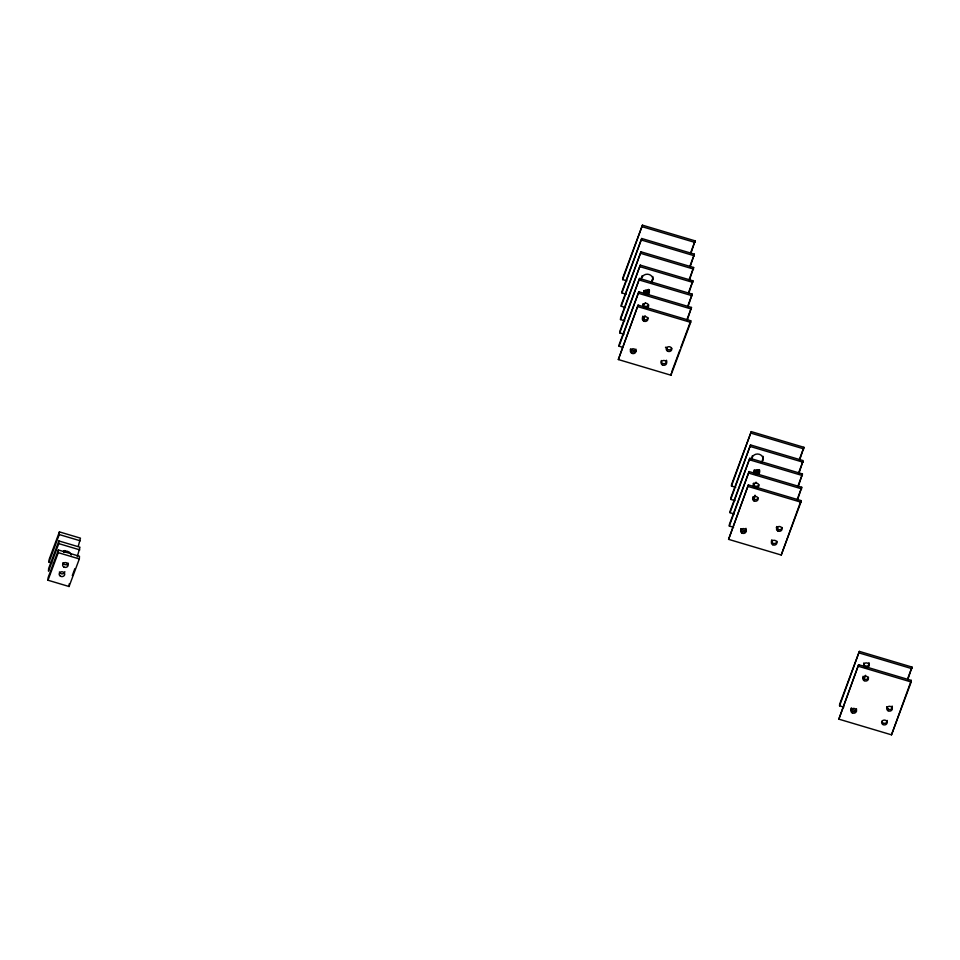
<?xml version="1.0" encoding="UTF-8"?>
<svg xmlns="http://www.w3.org/2000/svg" width="960" height="960" viewBox="0 0 960 960"><rect width="100%" height="100%" fill="white"/><g stroke="black" fill="none" stroke-linecap="round" stroke-linejoin="round"><path stroke-width="1.44" d="M48 580.236L48.144 577.572L58.416 549.996L79.476 556.272L79.332 558.936L69.06 586.512L48 580.236L58.272 552.66L58.416 549.996M51.792 562.956L48.984 562.116L49.128 559.452L59.4 531.888L80.46 538.152L78.264 546.336M58.908 540.948L48.636 568.512L48.492 571.176L58.764 543.612L58.908 540.948L79.968 547.212L77.256 556.776M48.984 562.116L59.256 534.552L59.4 531.888M69.06 586.512L69.204 583.848M618.336 359.544L638.112 305.1L690.756 320.772L690.672 322.368L670.98 375.216L618.336 359.544L638.112 305.1M621.9 347.064L619.056 346.224L619.14 344.616L638.832 291.78L691.488 307.452L687.252 320.172M624.048 334.176L619.776 332.904L619.86 331.296L639.552 278.448L692.208 294.132L687.972 306.852M624.768 320.844L620.496 319.584L620.58 317.976L640.272 265.128L692.928 280.812L688.692 293.532M625.488 307.524L621.216 306.252L621.3 304.656L640.992 251.808L693.648 267.492L689.412 280.212M626.208 294.204L621.936 292.932L622.02 291.336L641.724 238.488L694.368 254.172L690.132 266.892M626.928 280.884L622.656 279.612L622.752 278.016L642.444 225.168L695.088 240.852L690.852 253.572M619.056 346.224L638.832 291.78M619.776 332.904L639.552 278.448M620.496 319.584L640.272 265.128M621.216 306.252L640.992 251.808M621.936 292.932L641.724 238.488M622.656 279.612L642.444 225.168M641.04 280.116L642.12 275.892L640.644 279.828M651.588 283.26L652.644 279.024A5.544 4.848 3.1 0 0 652.8 276.516M670.98 375.216L671.064 373.62M728.592 539.352L748.368 484.908L801.024 500.58L800.928 502.176L781.236 555.024L728.592 539.352L748.368 484.908M733.584 527.292L729.312 526.032L729.396 524.424L749.088 471.576L801.744 487.26L797.508 499.98M734.304 513.972L730.032 512.7L730.116 511.104L749.808 458.256L802.464 473.94L798.228 486.66M735.024 500.652L730.752 499.38L730.836 497.784L750.54 444.936L803.184 460.62L798.948 473.34M735.744 487.332L731.472 486.06L731.568 484.464L751.26 431.616L803.904 447.3L799.668 460.02M729.312 526.032L749.088 471.576M730.032 512.7L749.808 458.256M730.752 499.38L750.54 444.936M731.472 486.06L751.26 431.616M751.308 459.924L752.376 455.7M763.056 456.324A5.544 4.848 3.1 0 1 762.9 458.832L762.816 460.428A5.544 4.848 3.1 0 0 759.264 454.272A5.544 4.848 3.1 0 0 752.292 457.296M781.236 555.024L801.024 500.58M838.848 719.148L858.624 664.704L911.28 680.388L911.196 681.984L891.504 734.832L838.848 719.148L858.624 664.704M843.84 707.1L839.568 705.828L839.652 704.232L859.356 651.384L912 667.068L907.764 679.788M839.568 705.828L859.356 651.384M891.504 734.832L911.28 680.388M651.18 282.972L652.644 279.024M643.092 319.596L644.124 316.836M643.524 319.812L645.06 315.672M761.436 462.78L762.9 458.832M753.348 499.404L754.896 495.264M753.78 499.62L755.316 495.48M863.616 679.212L864.636 676.452M864.036 679.428L865.572 675.288M72.288 575.568L74.856 568.68M690.948 251.976L695.088 240.852M689.7 266.688L694.368 254.172M688.98 280.008L693.648 267.492M688.776 291.936L692.928 280.812M688.056 305.256L692.208 294.132M686.82 319.968L691.488 307.452M671.592 372.228L679.884 349.98M680.916 347.196L690.756 320.772M799.236 459.816L803.904 447.3M798.516 473.136L802.668 462.012M798.312 485.064L802.464 473.94M797.076 499.776L801.744 487.26M907.86 678.192L912 667.068M64.152 550.596C61.704 552.96 67.824 552.552 64.992 550.548M642.348 226.764L695.004 242.448M641.628 240.084L694.284 255.768M640.908 253.416L693.564 269.088M640.188 266.736L692.844 282.408M639.468 280.056L692.112 295.728M638.748 293.376L691.392 309.048M638.028 306.696L690.672 322.368M630.432 349.608L636.132 351.3M751.164 433.212L803.82 448.896M750.444 446.532L803.1 462.216M749.724 459.864L802.38 475.536M749.004 473.184L801.66 488.856M748.284 486.504L800.928 502.176M740.7 529.416L746.388 531.108M859.26 652.98L911.916 668.664M858.54 666.312L911.196 681.984M850.956 709.224L856.644 710.916M59.256 534.552L80.316 540.816M58.764 543.612L79.824 549.876M58.272 552.66L79.332 558.936M645.06 294.396A2.772 2.424 3.1 0 1 644.904 290.424A2.772 2.424 3.1 0 1 649.224 291.708A2.772 2.424 3.1 0 1 646.428 294.804M649.368 290.304A2.772 2.424 3.1 0 1 646.872 293.208A2.772 2.424 3.1 0 1 643.896 290.616M645.468 302.916A2.772 2.424 3.1 0 1 643.008 303.996M648.612 289.368A5.556 4.872 3.1 0 1 643.656 291.516M644.34 307.716A2.772 2.424 3.1 0 1 644.004 303.876A2.772 2.424 3.1 0 1 648.324 304.632A2.772 2.424 3.1 0 1 646.428 308.076M648.576 304.884A2.772 2.424 3.1 0 1 643.176 303.936M647.976 317.58A2.772 2.424 3.1 0 1 645.072 319.848A2.772 2.424 3.1 0 1 642.456 317.256M642.588 316.644A2.772 2.424 3.1 0 1 642.9 316.068M635.94 349.128A2.772 2.424 3.1 0 1 633.096 352.02A2.772 2.424 3.1 0 1 630.6 348.816M665.46 347.268A2.772 2.424 3.1 0 1 667.368 349.728M671.736 348.288A2.772 2.424 3.1 0 1 666.336 347.34M666.432 360.228A2.772 2.424 3.1 0 1 664.176 363.72A2.772 2.424 3.1 0 1 661.332 360.504M642.024 277.488A5.544 4.848 3.1 0 1 649.008 274.464A5.544 4.848 3.1 0 1 652.56 280.62M649.14 289.836A5.556 4.872 3.1 0 1 643.572 293.112M754.776 473.784A2.772 2.424 3.1 0 1 755.796 469.92A2.772 2.424 3.1 0 1 759.6 472.14A2.772 2.424 3.1 0 1 755.976 474.48M745.956 528.336A2.772 2.424 3.1 0 1 743.712 531.828A2.772 2.424 3.1 0 1 740.868 528.624M754.056 487.104A2.772 2.424 3.1 0 1 754.86 483.324A2.772 2.424 3.1 0 1 758.82 485.04A2.772 2.424 3.1 0 1 755.964 487.932M758.832 484.692A2.772 2.424 3.1 0 1 755.34 486.204A2.772 2.424 3.1 0 1 753.564 483.12M759.624 470.112A2.772 2.424 3.1 0 1 756.768 473.004A2.772 2.424 3.1 0 1 754.284 469.8M756.036 482.16A2.772 2.424 3.1 0 1 753.264 483.792M758.112 498.012A2.772 2.424 3.1 0 1 752.712 497.064M782.124 527.472A2.772 2.424 3.1 0 1 778.848 529.692A2.772 2.424 3.1 0 1 776.724 526.524M776.988 541.26A2.772 2.424 3.1 0 1 773.364 543.396A2.772 2.424 3.1 0 1 771.9 539.748M776.364 527.364A2.772 2.424 3.1 0 1 777.624 529.536M759.408 469.644A5.556 4.872 3.1 0 1 755.28 472.848M757.92 470.136A5.556 4.872 3.1 0 1 753.912 471.324M777.648 527.304A2.772 2.424 3.1 0 1 776.796 529.608M866.22 667.74A2.772 2.424 3.1 0 1 863.928 664.14A2.772 2.424 3.1 0 1 868.584 663.876A2.772 2.424 3.1 0 1 866.94 667.692M868.92 662.64A2.772 2.424 3.1 0 1 866.676 666.132A2.772 2.424 3.1 0 1 863.82 662.928M856.464 708.744A2.772 2.424 3.1 0 1 854.328 711.6A2.772 2.424 3.1 0 1 851.04 709.68M850.992 709.056A2.772 2.424 3.1 0 1 851.436 707.856M886.62 707.172A2.772 2.424 3.1 0 1 887.748 709.968M868.5 677.196A2.772 2.424 3.1 0 1 865.224 679.416A2.772 2.424 3.1 0 1 863.1 676.248M892.38 707.28A2.772 2.424 3.1 0 1 889.476 709.536A2.772 2.424 3.1 0 1 886.848 706.956M892.08 706.044A2.772 2.424 3.1 0 1 892.32 706.644M887.184 720.432A2.772 2.424 3.1 0 1 885.06 723.288A2.772 2.424 3.1 0 1 881.772 721.38M68.16 563.112A2.772 2.424 3.1 0 1 62.82 562.8M64.86 571.68A2.772 2.424 3.1 0 1 59.388 571.992M63.36 551.58A5.544 4.848 3.1 0 1 71.292 554.988M67.86 564.024A5.544 4.848 3.1 0 1 67.236 565.164M643.62 321.036A2.772 2.424 3.1 0 0 647.892 319.188A2.772 2.424 3.1 0 0 643.872 316.836A2.772 2.424 3.1 0 0 643.62 321.036M631.644 353.22A2.772 2.424 3.1 0 0 635.916 351.36A2.772 2.424 3.1 0 0 631.896 349.02A2.772 2.424 3.1 0 0 631.644 353.22M662.364 364.908A2.772 2.424 3.1 0 0 666.636 363.06A2.772 2.424 3.1 0 0 662.616 360.708A2.772 2.424 3.1 0 0 662.364 364.908M667.5 351.12A2.772 2.424 3.1 0 0 671.784 349.272A2.772 2.424 3.1 0 0 667.752 346.932A2.772 2.424 3.1 0 0 667.5 351.12M741.9 533.028A2.772 2.424 3.1 0 0 746.172 531.168A2.772 2.424 3.1 0 0 742.152 528.828A2.772 2.424 3.1 0 0 741.9 533.028M753.876 500.844A2.772 2.424 3.1 0 0 758.148 498.984A2.772 2.424 3.1 0 0 754.128 496.644A2.772 2.424 3.1 0 0 753.876 500.844M772.632 544.716A2.772 2.424 3.1 0 0 776.904 542.856A2.772 2.424 3.1 0 0 772.884 540.516A2.772 2.424 3.1 0 0 772.632 544.716M777.768 530.928A2.772 2.424 3.1 0 0 782.04 529.08A2.772 2.424 3.1 0 0 778.02 526.728A2.772 2.424 3.1 0 0 777.768 530.928M852.156 712.824A2.772 2.424 3.1 0 0 856.428 710.976A2.772 2.424 3.1 0 0 852.408 708.636A2.772 2.424 3.1 0 0 852.156 712.824M864.144 680.652A2.772 2.424 3.1 0 0 868.416 678.792A2.772 2.424 3.1 0 0 864.396 676.452A2.772 2.424 3.1 0 0 864.144 680.652M882.888 724.524A2.772 2.424 3.1 0 0 887.16 722.664A2.772 2.424 3.1 0 0 883.14 720.324A2.772 2.424 3.1 0 0 882.888 724.524M888.024 710.736A2.772 2.424 3.1 0 0 892.296 708.876A2.772 2.424 3.1 0 0 888.276 706.536A2.772 2.424 3.1 0 0 888.024 710.736M63.876 567.012A2.772 2.424 3.1 0 0 68.148 565.152A2.772 2.424 3.1 0 0 64.128 562.812A2.772 2.424 3.1 0 0 63.876 567.012M60.444 576.204A2.772 2.424 3.1 0 0 64.716 574.344A2.772 2.424 3.1 0 0 60.696 572.004A2.772 2.424 3.1 0 0 60.444 576.204"/></g></svg>
